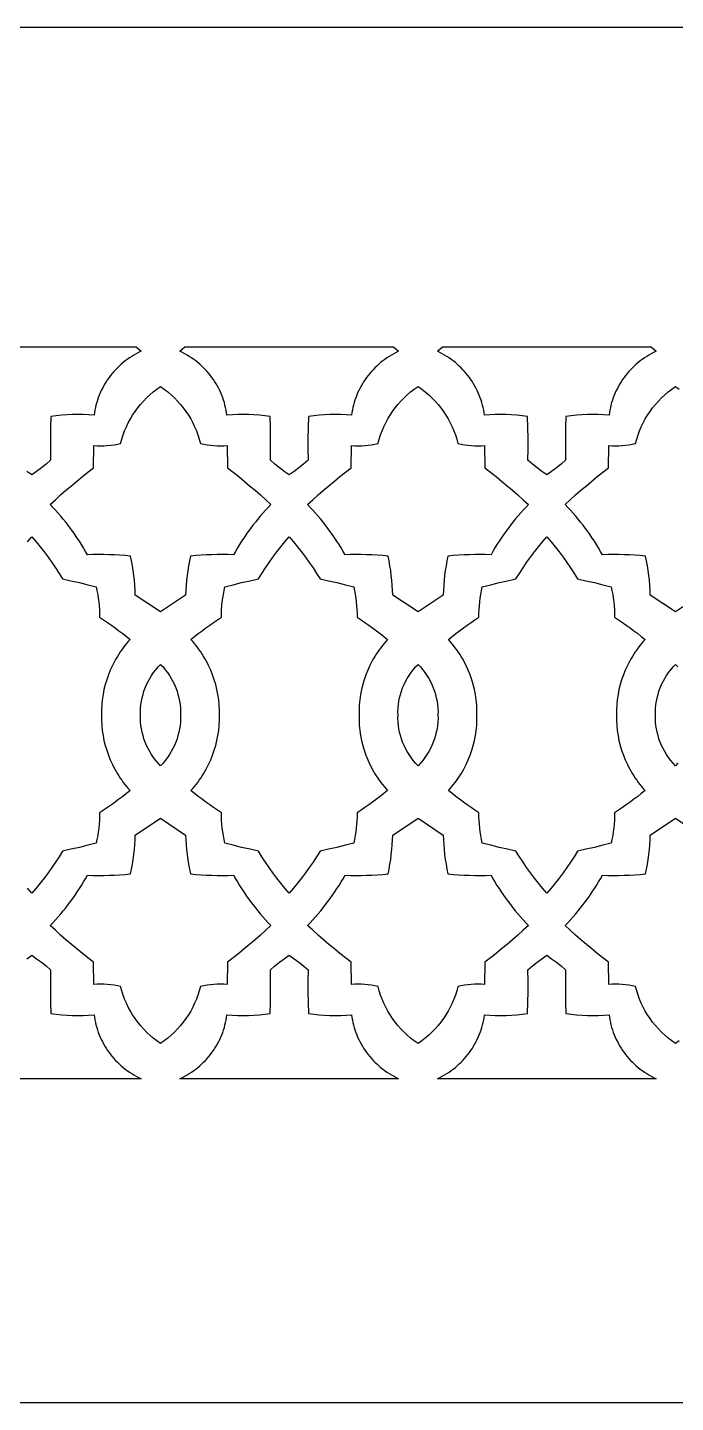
# Model space of a CAD drawing. Extents: x -445 to 570, y -1313 to 85.
# Drawn here: x -19 to 61, y -955.7 to -785.7 of the extents above; entities that cross this region are included whole.
import ezdxf

# ---------------------------------------------------------------- set-up
doc = ezdxf.new("R2010")
doc.units = 0
doc.layers.add('LAYER_1', color=18, linetype='CONTINUOUS')

msp = doc.modelspace()

# ---------------------------------------------------------------- linework, layer by layer
at = {"layer": 'LAYER_1'}
for points in [[(-320.41, -955.72), (569.59, -955.72), (569.59, -785.72), (-320.41, -785.72)], [(26.83, -825.75), (26.53, -825.9), (26.23, -826.05), (25.95, -826.22), (25.67, -826.39), (25.39, -826.57), (25.13, -826.76), (24.87, -826.95), (24.61, -827.15), (24.37, -827.36), (24.13, -827.58), (23.9, -827.8), (23.68, -828.03), (23.47, -828.26), (23.26, -828.5), (23.06, -828.75), (22.87, -829), (22.69, -829.26), (22.51, -829.52), (22.35, -829.79), (22.19, -830.06), (22.04, -830.34), (21.9, -830.62), (21.77, -830.91), (21.65, -831.2), (21.54, -831.49), (21.43, -831.79), (21.34, -832.09), (21.26, -832.4), (21.18, -832.7), (21.12, -833.02), (21.06, -833.33), (21.02, -833.65), (20.35, -833.6), (19.68, -833.56), (19.01, -833.55), (18.34, -833.57), (17.68, -833.6), (17.01, -833.65), (16.35, -833.72), (15.68, -833.82), (15.64, -835.17), (15.62, -836.52), (15.62, -837.87), (15.64, -839.23), (15.09, -839.71), (14.52, -840.16), (13.93, -840.6), (13.32, -841.01), (13.32, -841.01), (12.71, -840.6), (12.12, -840.16), (11.55, -839.71), (11, -839.23), (11.02, -837.87), (11.02, -836.52), (11, -835.17), (10.95, -833.82), (10.29, -833.72), (9.63, -833.65), (8.96, -833.6), (8.29, -833.57), (7.63, -833.55), (6.96, -833.56), (6.29, -833.6), (5.62, -833.65), (5.58, -833.33), (5.52, -833.02), (5.46, -832.7), (5.38, -832.4), (5.3, -832.09), (5.2, -831.79), (5.1, -831.49), (4.99, -831.2), (4.87, -830.91), (4.74, -830.62), (4.6, -830.34), (4.45, -830.06), (4.29, -829.79), (4.12, -829.52), (3.95, -829.26), (3.77, -829), (3.58, -828.75), (3.38, -828.5), (3.17, -828.26), (2.96, -828.03), (2.73, -827.8), (2.5, -827.58), (2.27, -827.36), (2.02, -827.15), (1.77, -826.95), (1.51, -826.76), (1.24, -826.57), (0.97, -826.39), (0.69, -826.22), (0.4, -826.05), (0.11, -825.9), (-0.19, -825.75), (0.43, -825.22), (26.21, -825.22)], [(58.64, -825.75), (58.34, -825.9), (58.05, -826.05), (57.76, -826.22), (57.48, -826.39), (57.21, -826.57), (56.94, -826.76), (56.68, -826.95), (56.43, -827.15), (56.18, -827.36), (55.95, -827.58), (55.72, -827.8), (55.49, -828.03), (55.28, -828.26), (55.07, -828.5), (54.87, -828.75), (54.68, -829), (54.5, -829.26), (54.33, -829.52), (54.16, -829.79), (54, -830.06), (53.86, -830.34), (53.72, -830.62), (53.59, -830.91), (53.46, -831.2), (53.35, -831.49), (53.25, -831.79), (53.15, -832.09), (53.07, -832.4), (52.99, -832.7), (52.93, -833.02), (52.87, -833.33), (52.83, -833.65), (52.16, -833.6), (51.49, -833.56), (50.83, -833.55), (50.16, -833.57), (49.49, -833.6), (48.82, -833.65), (48.16, -833.72), (47.5, -833.82), (47.45, -835.17), (47.43, -836.52), (47.43, -837.87), (47.45, -839.23), (46.9, -839.71), (46.33, -840.16), (45.74, -840.6), (45.13, -841.01), (45.13, -841.01), (44.52, -840.6), (43.94, -840.16), (43.36, -839.71), (42.81, -839.23), (42.83, -837.87), (42.83, -836.52), (42.81, -835.17), (42.77, -833.82), (42.11, -833.72), (41.44, -833.65), (40.77, -833.6), (40.11, -833.57), (39.44, -833.55), (38.77, -833.56), (38.1, -833.6), (37.44, -833.65), (37.39, -833.33), (37.34, -833.02), (37.27, -832.7), (37.2, -832.4), (37.11, -832.09), (37.02, -831.79), (36.91, -831.49), (36.8, -831.2), (36.68, -830.91), (36.55, -830.62), (36.41, -830.34), (36.26, -830.06), (36.1, -829.79), (35.94, -829.52), (35.76, -829.26), (35.58, -829), (35.39, -828.75), (35.19, -828.5), (34.99, -828.26), (34.77, -828.03), (34.55, -827.8), (34.32, -827.58), (34.08, -827.36), (33.84, -827.15), (33.58, -826.95), (33.32, -826.76), (33.06, -826.57), (32.78, -826.39), (32.5, -826.22), (32.22, -826.05), (31.92, -825.9), (31.62, -825.75), (32.24, -825.22), (58.03, -825.22)], [(-2.13, -830.44), (-1.69, -830.78), (-1.26, -831.15), (-0.86, -831.53), (-0.48, -831.92), (-0.11, -832.33), (0.23, -832.76), (0.55, -833.2), (0.86, -833.65), (1.14, -834.12), (1.39, -834.59), (1.63, -835.08), (1.84, -835.58), (2.03, -836.09), (2.2, -836.61), (2.34, -837.14), (2.75, -837.23), (3.16, -837.31), (3.57, -837.37), (3.98, -837.41), (4.4, -837.44), (4.81, -837.45), (5.23, -837.44), (5.65, -837.41), (5.68, -840.16), (6.38, -840.7), (7.07, -841.25), (7.75, -841.8), (8.42, -842.37), (9.09, -842.94), (9.75, -843.52), (10.41, -844.1), (11.05, -844.7), (10.72, -845.05), (10.39, -845.41), (10.06, -845.77), (9.74, -846.14), (9.43, -846.51), (9.13, -846.89), (8.83, -847.27), (8.53, -847.66), (8.25, -848.05), (7.97, -848.45), (7.7, -848.85), (7.43, -849.25), (7.17, -849.66), (6.92, -850.07), (6.67, -850.49), (6.43, -850.91), (5.76, -850.89), (5.1, -850.88), (4.43, -850.89), (3.76, -850.9), (3.1, -850.93), (2.43, -850.97), (1.76, -851.02), (1.1, -851.08), (0.98, -851.68), (0.88, -852.27), (0.79, -852.87), (0.71, -853.47), (0.64, -854.07), (0.59, -854.68), (0.55, -855.28), (0.52, -855.89), (-2.59, -857.97), (-5.7, -855.89), (-5.73, -855.28), (-5.77, -854.68), (-5.82, -854.07), (-5.89, -853.47), (-5.96, -852.87), (-6.06, -852.27), (-6.16, -851.68), (-6.28, -851.08), (-6.94, -851.02), (-7.61, -850.97), (-8.27, -850.93), (-8.94, -850.9), (-9.61, -850.89), (-10.27, -850.88), (-10.94, -850.89), (-11.61, -850.91), (-11.85, -850.49), (-12.09, -850.07), (-12.35, -849.66), (-12.61, -849.25), (-12.87, -848.85), (-13.15, -848.45), (-13.43, -848.05), (-13.71, -847.66), (-14, -847.27), (-14.3, -846.89), (-14.61, -846.51), (-14.92, -846.14), (-15.24, -845.77), (-15.56, -845.41), (-15.89, -845.05), (-16.23, -844.7), (-15.58, -844.1), (-14.93, -843.52), (-14.27, -842.94), (-13.6, -842.37), (-12.93, -841.8), (-12.24, -841.25), (-11.55, -840.7), (-10.86, -840.16), (-10.82, -837.41), (-10.41, -837.44), (-9.99, -837.45), (-9.57, -837.44), (-9.16, -837.41), (-8.74, -837.37), (-8.33, -837.31), (-7.92, -837.23), (-7.52, -837.14), (-7.38, -836.61), (-7.21, -836.09), (-7.02, -835.58), (-6.81, -835.08), (-6.57, -834.59), (-6.31, -834.12), (-6.03, -833.65), (-5.73, -833.2), (-5.41, -832.76), (-5.06, -832.33), (-4.7, -831.92), (-4.32, -831.53), (-3.91, -831.15), (-3.49, -830.78), (-3.05, -830.44), (-2.59, -830.11)], [(29.69, -830.44), (30.13, -830.78), (30.55, -831.15), (30.95, -831.53), (31.34, -831.92), (31.7, -832.33), (32.05, -832.76), (32.37, -833.2), (32.67, -833.65), (32.95, -834.12), (33.21, -834.59), (33.44, -835.08), (33.66, -835.58), (33.85, -836.09), (34.01, -836.61), (34.15, -837.14), (34.56, -837.23), (34.97, -837.31), (35.38, -837.37), (35.8, -837.41), (36.21, -837.44), (36.63, -837.45), (37.04, -837.44), (37.46, -837.41), (37.5, -840.16), (38.19, -840.7), (38.88, -841.25), (39.56, -841.8), (40.24, -842.37), (40.91, -842.94), (41.57, -843.52), (42.22, -844.1), (42.87, -844.7), (42.53, -845.05), (42.2, -845.41), (41.88, -845.77), (41.56, -846.14), (41.25, -846.51), (40.94, -846.89), (40.64, -847.27), (40.35, -847.66), (40.06, -848.05), (39.78, -848.45), (39.51, -848.85), (39.24, -849.25), (38.98, -849.66), (38.73, -850.07), (38.48, -850.49), (38.25, -850.91), (37.58, -850.89), (36.91, -850.88), (36.24, -850.89), (35.58, -850.9), (34.91, -850.93), (34.24, -850.97), (33.58, -851.02), (32.91, -851.08), (32.8, -851.68), (32.69, -852.27), (32.6, -852.87), (32.52, -853.47), (32.46, -854.07), (32.4, -854.68), (32.37, -855.28), (32.34, -855.89), (29.23, -857.97), (26.11, -855.89), (26.09, -855.28), (26.05, -854.68), (25.99, -854.07), (25.93, -853.47), (25.85, -852.87), (25.76, -852.27), (25.65, -851.68), (25.54, -851.08), (24.87, -851.02), (24.21, -850.97), (23.54, -850.93), (22.87, -850.9), (22.21, -850.89), (21.54, -850.88), (20.87, -850.89), (20.21, -850.91), (19.97, -850.49), (19.72, -850.07), (19.47, -849.66), (19.21, -849.25), (18.94, -848.85), (18.67, -848.45), (18.39, -848.05), (18.1, -847.66), (17.81, -847.27), (17.51, -846.89), (17.21, -846.51), (16.89, -846.14), (16.58, -845.77), (16.25, -845.41), (15.92, -845.05), (15.58, -844.7), (16.23, -844.1), (16.88, -843.52), (17.54, -842.94), (18.21, -842.37), (18.89, -841.8), (19.57, -841.25), (20.26, -840.7), (20.96, -840.16), (20.99, -837.41), (21.41, -837.44), (21.82, -837.45), (22.24, -837.44), (22.66, -837.41), (23.07, -837.37), (23.48, -837.31), (23.89, -837.23), (24.3, -837.14), (24.44, -836.61), (24.6, -836.09), (24.79, -835.58), (25.01, -835.08), (25.24, -834.59), (25.5, -834.12), (25.78, -833.65), (26.08, -833.2), (26.41, -832.76), (26.75, -832.33), (27.11, -831.92), (27.5, -831.53), (27.9, -831.15), (28.32, -830.78), (28.77, -830.44), (29.23, -830.11)], [(13.84, -849.3), (14.35, -849.93), (14.85, -850.57), (15.33, -851.21), (15.8, -851.87), (16.26, -852.53), (16.69, -853.21), (17.12, -853.89), (18.17, -854.12), (19.21, -854.36), (20.25, -854.61), (21.28, -854.89), (21.38, -855.35), (21.46, -855.81), (21.53, -856.28), (21.59, -856.75), (21.64, -857.22), (21.67, -857.69), (21.7, -858.16), (21.71, -858.63), (22.19, -858.95), (22.67, -859.28), (23.15, -859.62), (23.62, -859.96), (24.09, -860.31), (24.55, -860.66), (25.01, -861.02), (25.46, -861.39), (25.24, -861.64), (25.03, -861.89), (24.83, -862.14), (24.63, -862.4), (24.44, -862.66), (24.25, -862.93), (24.07, -863.2), (23.9, -863.47), (23.74, -863.75), (23.58, -864.03), (23.29, -864.59), (23.02, -865.17), (22.78, -865.76), (22.58, -866.36), (22.4, -866.97), (22.25, -867.58), (22.13, -868.2), (22.03, -868.83), (21.97, -869.46), (21.94, -870.09), (21.94, -870.41), (21.94, -870.72), (21.94, -871.04), (21.94, -871.36), (21.97, -871.99), (22.03, -872.62), (22.13, -873.24), (22.25, -873.86), (22.4, -874.48), (22.58, -875.09), (22.78, -875.68), (23.02, -876.27), (23.29, -876.85), (23.43, -877.14), (23.58, -877.42), (23.74, -877.7), (23.9, -877.98), (24.07, -878.25), (24.25, -878.52), (24.44, -878.78), (24.63, -879.05), (24.83, -879.3), (25.03, -879.56), (25.24, -879.81), (25.46, -880.05), (25.01, -880.42), (24.55, -880.78), (24.09, -881.14), (23.62, -881.49), (23.15, -881.83), (22.67, -882.16), (22.19, -882.49), (21.71, -882.82), (21.7, -883.29), (21.67, -883.76), (21.64, -884.23), (21.59, -884.7), (21.53, -885.17), (21.46, -885.63), (21.38, -886.1), (21.28, -886.56), (20.25, -886.83), (19.21, -887.09), (18.17, -887.33), (17.12, -887.56), (16.69, -888.24), (16.26, -888.91), (15.8, -889.58), (15.33, -890.23), (14.85, -890.88), (14.35, -891.52), (13.84, -892.14), (13.32, -892.76), (12.79, -892.14), (12.28, -891.52), (11.79, -890.88), (11.3, -890.23), (10.84, -889.58), (10.38, -888.91), (9.94, -888.24), (9.52, -887.56), (8.47, -887.33), (7.43, -887.09), (6.39, -886.83), (5.36, -886.56), (5.26, -886.1), (5.18, -885.63), (5.1, -885.17), (5.04, -884.7), (5, -884.23), (4.96, -883.76), (4.94, -883.29), (4.93, -882.82), (4.45, -882.49), (3.96, -882.16), (3.49, -881.83), (3.01, -881.49), (2.55, -881.14), (2.08, -880.78), (1.63, -880.42), (1.17, -880.05), (1.39, -879.81), (1.6, -879.56), (1.81, -879.3), (2.01, -879.05), (2.2, -878.78), (2.39, -878.52), (2.56, -878.25), (2.74, -877.98), (2.9, -877.7), (3.06, -877.42), (3.35, -876.85), (3.62, -876.27), (3.85, -875.68), (4.06, -875.09), (4.24, -874.48), (4.39, -873.86), (4.51, -873.24), (4.6, -872.62), (4.66, -871.99), (4.69, -871.36), (4.7, -871.04), (4.69, -870.72), (4.7, -870.41), (4.69, -870.09), (4.66, -869.46), (4.6, -868.83), (4.51, -868.2), (4.39, -867.58), (4.24, -866.97), (4.06, -866.36), (3.85, -865.76), (3.62, -865.17), (3.35, -864.59), (3.21, -864.31), (3.06, -864.03), (2.9, -863.75), (2.74, -863.47), (2.56, -863.2), (2.39, -862.93), (2.2, -862.66), (2.01, -862.4), (1.81, -862.14), (1.6, -861.89), (1.39, -861.64), (1.17, -861.39), (1.63, -861.02), (2.08, -860.66), (2.55, -860.31), (3.01, -859.96), (3.49, -859.62), (3.96, -859.28), (4.45, -858.95), (4.93, -858.63), (4.94, -858.16), (4.96, -857.69), (5, -857.22), (5.04, -856.75), (5.1, -856.28), (5.18, -855.81), (5.26, -855.35), (5.36, -854.89), (6.39, -854.61), (7.43, -854.36), (8.47, -854.12), (9.52, -853.89), (9.94, -853.21), (10.38, -852.53), (10.84, -851.87), (11.3, -851.21), (11.79, -850.57), (12.28, -849.93), (12.79, -849.3), (13.32, -848.69)], [(45.66, -849.3), (46.17, -849.93), (46.66, -850.57), (47.15, -851.21), (47.62, -851.87), (48.07, -852.53), (48.51, -853.21), (48.93, -853.89), (49.98, -854.12), (51.02, -854.36), (52.06, -854.61), (53.09, -854.89), (53.19, -855.35), (53.28, -855.81), (53.35, -856.28), (53.41, -856.75), (53.45, -857.22), (53.49, -857.69), (53.51, -858.16), (53.52, -858.63), (54.01, -858.95), (54.49, -859.28), (54.96, -859.62), (55.44, -859.96), (55.9, -860.31), (56.37, -860.66), (56.82, -861.02), (57.28, -861.39), (57.06, -861.64), (56.85, -861.89), (56.64, -862.14), (56.44, -862.4), (56.25, -862.66), (56.06, -862.93), (55.89, -863.2), (55.72, -863.47), (55.55, -863.75), (55.39, -864.03), (55.1, -864.59), (54.83, -865.17), (54.6, -865.76), (54.39, -866.36), (54.21, -866.97), (54.06, -867.58), (53.94, -868.2), (53.85, -868.83), (53.79, -869.46), (53.76, -870.09), (53.75, -870.41), (53.76, -870.72), (53.75, -871.04), (53.76, -871.36), (53.79, -871.99), (53.85, -872.62), (53.94, -873.24), (54.06, -873.86), (54.21, -874.48), (54.39, -875.09), (54.6, -875.68), (54.83, -876.27), (55.1, -876.85), (55.24, -877.14), (55.39, -877.42), (55.55, -877.7), (55.72, -877.98), (55.89, -878.25), (56.06, -878.52), (56.25, -878.78), (56.44, -879.05), (56.64, -879.3), (56.85, -879.56), (57.06, -879.81), (57.28, -880.05), (56.82, -880.42), (56.37, -880.78), (55.9, -881.14), (55.44, -881.49), (54.96, -881.83), (54.49, -882.16), (54.01, -882.49), (53.52, -882.82), (53.51, -883.29), (53.49, -883.76), (53.45, -884.23), (53.41, -884.7), (53.35, -885.17), (53.28, -885.63), (53.19, -886.1), (53.09, -886.56), (52.06, -886.83), (51.02, -887.09), (49.98, -887.33), (48.93, -887.56), (48.51, -888.24), (48.07, -888.91), (47.62, -889.58), (47.15, -890.23), (46.66, -890.88), (46.17, -891.52), (45.66, -892.14), (45.13, -892.76), (44.61, -892.14), (44.1, -891.52), (43.6, -890.88), (43.12, -890.23), (42.65, -889.58), (42.2, -888.91), (41.76, -888.24), (41.33, -887.56), (40.29, -887.33), (39.24, -887.09), (38.21, -886.83), (37.17, -886.56), (37.07, -886.1), (36.99, -885.63), (36.92, -885.17), (36.86, -884.7), (36.81, -884.23), (36.78, -883.76), (36.75, -883.29), (36.75, -882.82), (36.26, -882.49), (35.78, -882.16), (35.3, -881.83), (34.83, -881.49), (34.36, -881.14), (33.9, -880.78), (33.44, -880.42), (32.99, -880.05), (33.21, -879.81), (33.42, -879.56), (33.62, -879.3), (33.82, -879.05), (34.02, -878.78), (34.2, -878.52), (34.38, -878.25), (34.55, -877.98), (34.71, -877.7), (34.87, -877.42), (35.17, -876.85), (35.43, -876.27), (35.67, -875.68), (35.88, -875.09), (36.06, -874.48), (36.21, -873.86), (36.33, -873.24), (36.42, -872.62), (36.48, -871.99), (36.51, -871.36), (36.51, -871.04), (36.51, -870.72), (36.51, -870.41), (36.51, -870.09), (36.48, -869.46), (36.42, -868.83), (36.33, -868.2), (36.21, -867.58), (36.06, -866.97), (35.88, -866.36), (35.67, -865.76), (35.43, -865.17), (35.17, -864.59), (35.02, -864.31), (34.87, -864.03), (34.71, -863.75), (34.55, -863.47), (34.38, -863.2), (34.2, -862.93), (34.02, -862.66), (33.82, -862.4), (33.62, -862.14), (33.42, -861.89), (33.21, -861.64), (32.99, -861.39), (33.44, -861.02), (33.9, -860.66), (34.36, -860.31), (34.83, -859.96), (35.3, -859.62), (35.78, -859.28), (36.26, -858.95), (36.75, -858.63), (36.75, -858.16), (36.78, -857.69), (36.81, -857.22), (36.86, -856.75), (36.92, -856.28), (36.99, -855.81), (37.07, -855.35), (37.17, -854.89), (38.21, -854.61), (39.24, -854.36), (40.29, -854.12), (41.33, -853.89), (41.76, -853.21), (42.2, -852.53), (42.65, -851.87), (43.12, -851.21), (43.6, -850.57), (44.1, -849.93), (44.61, -849.3), (45.13, -848.69)], [(-2.28, -864.78), (-2, -865.12), (-1.73, -865.47), (-1.49, -865.83), (-1.26, -866.2), (-1.05, -866.58), (-0.86, -866.97), (-0.7, -867.36), (-0.55, -867.76), (-0.43, -868.17), (-0.32, -868.59), (-0.24, -869.01), (-0.17, -869.43), (-0.13, -869.86), (-0.12, -870.29), (-0.12, -870.72), (-0.12, -871.15), (-0.13, -871.58), (-0.17, -872.01), (-0.24, -872.44), (-0.32, -872.86), (-0.43, -873.27), (-0.55, -873.68), (-0.7, -874.08), (-0.86, -874.48), (-1.05, -874.87), (-1.26, -875.25), (-1.49, -875.62), (-1.73, -875.98), (-2, -876.33), (-2.28, -876.67), (-2.59, -876.99), (-2.89, -876.67), (-3.18, -876.33), (-3.44, -875.98), (-3.69, -875.62), (-3.92, -875.25), (-4.13, -874.87), (-4.31, -874.48), (-4.48, -874.08), (-4.63, -873.68), (-4.75, -873.27), (-4.86, -872.86), (-4.94, -872.44), (-5, -872.01), (-5.04, -871.58), (-5.06, -871.15), (-5.06, -870.72), (-5.06, -870.29), (-5.04, -869.86), (-5, -869.43), (-4.94, -869.01), (-4.86, -868.59), (-4.75, -868.17), (-4.63, -867.76), (-4.48, -867.36), (-4.31, -866.97), (-4.13, -866.58), (-3.92, -866.2), (-3.69, -865.83), (-3.44, -865.47), (-3.18, -865.12), (-2.89, -864.78), (-2.59, -864.46)], [(29.53, -864.78), (29.81, -865.12), (30.08, -865.47), (30.33, -865.83), (30.55, -866.2), (30.76, -866.58), (30.95, -866.97), (31.12, -867.36), (31.26, -867.76), (31.39, -868.17), (31.49, -868.59), (31.58, -869.01), (31.64, -869.43), (31.68, -869.86), (31.7, -870.29), (31.69, -870.72), (31.7, -871.15), (31.68, -871.58), (31.64, -872.01), (31.58, -872.44), (31.49, -872.86), (31.39, -873.27), (31.26, -873.68), (31.12, -874.08), (30.95, -874.48), (30.76, -874.87), (30.55, -875.25), (30.33, -875.62), (30.08, -875.98), (29.81, -876.33), (29.53, -876.67), (29.23, -876.99), (28.92, -876.67), (28.64, -876.33), (28.37, -875.98), (28.12, -875.62), (27.9, -875.25), (27.69, -874.87), (27.5, -874.48), (27.33, -874.08), (27.19, -873.68), (27.06, -873.27), (26.96, -872.86), (26.87, -872.44), (26.81, -872.01), (26.77, -871.58), (26.75, -871.15), (26.76, -870.72), (26.75, -870.29), (26.77, -869.86), (26.81, -869.43), (26.87, -869.01), (26.96, -868.59), (27.06, -868.17), (27.19, -867.76), (27.33, -867.36), (27.5, -866.97), (27.69, -866.58), (27.9, -866.2), (28.12, -865.83), (28.37, -865.47), (28.64, -865.12), (28.92, -864.78), (29.23, -864.46)], [(0.52, -885.56), (0.55, -886.17), (0.59, -886.77), (0.64, -887.37), (0.71, -887.97), (0.79, -888.57), (0.88, -889.17), (0.98, -889.77), (1.1, -890.36), (1.76, -890.43), (2.43, -890.48), (3.1, -890.52), (3.76, -890.54), (4.43, -890.56), (5.1, -890.56), (5.76, -890.56), (6.43, -890.53), (6.67, -890.96), (6.92, -891.37), (7.17, -891.79), (7.43, -892.19), (7.7, -892.6), (7.97, -893), (8.25, -893.39), (8.53, -893.79), (8.83, -894.17), (9.13, -894.55), (9.43, -894.93), (9.74, -895.31), (10.06, -895.67), (10.39, -896.04), (10.72, -896.4), (11.05, -896.75), (10.41, -897.34), (9.75, -897.93), (9.09, -898.51), (8.42, -899.08), (7.75, -899.64), (7.07, -900.2), (6.38, -900.75), (5.68, -901.29), (5.65, -904.03), (5.23, -904.01), (4.81, -904), (4.4, -904.01), (3.98, -904.03), (3.57, -904.08), (3.16, -904.14), (2.75, -904.21), (2.34, -904.31), (2.2, -904.83), (2.03, -905.35), (1.84, -905.86), (1.63, -906.36), (1.39, -906.85), (1.14, -907.33), (0.86, -907.79), (0.55, -908.25), (0.23, -908.69), (-0.11, -909.11), (-0.48, -909.52), (-0.86, -909.92), (-1.26, -910.3), (-1.69, -910.66), (-2.13, -911.01), (-2.59, -911.33), (-3.05, -911.01), (-3.49, -910.66), (-3.91, -910.3), (-4.32, -909.92), (-4.7, -909.52), (-5.06, -909.11), (-5.41, -908.69), (-5.73, -908.25), (-6.03, -907.79), (-6.31, -907.33), (-6.57, -906.85), (-6.81, -906.36), (-7.02, -905.86), (-7.21, -905.35), (-7.38, -904.83), (-7.52, -904.31), (-7.92, -904.21), (-8.33, -904.14), (-8.74, -904.08), (-9.16, -904.03), (-9.57, -904.01), (-9.99, -904), (-10.41, -904.01), (-10.82, -904.03), (-10.86, -901.29), (-11.55, -900.75), (-12.24, -900.2), (-12.93, -899.64), (-13.6, -899.08), (-14.27, -898.51), (-14.93, -897.93), (-15.58, -897.34), (-16.23, -896.75), (-15.89, -896.4), (-15.56, -896.04), (-15.24, -895.67), (-14.92, -895.31), (-14.61, -894.93), (-14.3, -894.55), (-14, -894.17), (-13.71, -893.79), (-13.43, -893.39), (-13.15, -893), (-12.87, -892.6), (-12.61, -892.19), (-12.35, -891.79), (-12.09, -891.37), (-11.85, -890.96), (-11.61, -890.53), (-10.94, -890.56), (-10.27, -890.56), (-9.61, -890.56), (-8.94, -890.54), (-8.27, -890.52), (-7.61, -890.48), (-6.94, -890.43), (-6.28, -890.36), (-6.16, -889.77), (-6.06, -889.17), (-5.96, -888.57), (-5.89, -887.97), (-5.82, -887.37), (-5.77, -886.77), (-5.73, -886.17), (-5.7, -885.56), (-2.59, -883.48)], [(32.34, -885.56), (32.37, -886.17), (32.4, -886.77), (32.46, -887.37), (32.52, -887.97), (32.6, -888.57), (32.69, -889.17), (32.8, -889.77), (32.91, -890.36), (33.58, -890.43), (34.24, -890.48), (34.91, -890.52), (35.58, -890.54), (36.24, -890.56), (36.91, -890.56), (37.58, -890.56), (38.25, -890.53), (38.48, -890.96), (38.73, -891.37), (38.98, -891.79), (39.24, -892.19), (39.51, -892.6), (39.78, -893), (40.06, -893.39), (40.35, -893.79), (40.64, -894.17), (40.94, -894.55), (41.25, -894.93), (41.56, -895.31), (41.88, -895.67), (42.2, -896.04), (42.53, -896.4), (42.87, -896.75), (42.22, -897.34), (41.57, -897.93), (40.91, -898.51), (40.24, -899.08), (39.56, -899.64), (38.88, -900.2), (38.19, -900.75), (37.5, -901.29), (37.46, -904.03), (37.04, -904.01), (36.63, -904), (36.21, -904.01), (35.8, -904.03), (35.38, -904.08), (34.97, -904.14), (34.56, -904.21), (34.15, -904.31), (34.01, -904.83), (33.85, -905.35), (33.66, -905.86), (33.44, -906.36), (33.21, -906.85), (32.95, -907.33), (32.67, -907.79), (32.37, -908.25), (32.05, -908.69), (31.7, -909.11), (31.34, -909.52), (30.95, -909.92), (30.55, -910.3), (30.13, -910.66), (29.69, -911.01), (29.23, -911.33), (28.77, -911.01), (28.32, -910.66), (27.9, -910.3), (27.5, -909.92), (27.11, -909.52), (26.75, -909.11), (26.41, -908.69), (26.08, -908.25), (25.78, -907.79), (25.5, -907.33), (25.24, -906.85), (25.01, -906.36), (24.79, -905.86), (24.6, -905.35), (24.44, -904.83), (24.3, -904.31), (23.89, -904.21), (23.48, -904.14), (23.07, -904.08), (22.66, -904.03), (22.24, -904.01), (21.82, -904), (21.41, -904.01), (20.99, -904.03), (20.96, -901.29), (20.26, -900.75), (19.57, -900.2), (18.89, -899.64), (18.21, -899.08), (17.54, -898.51), (16.88, -897.93), (16.23, -897.34), (15.58, -896.75), (15.92, -896.4), (16.25, -896.04), (16.58, -895.67), (16.89, -895.31), (17.21, -894.93), (17.51, -894.55), (17.81, -894.17), (18.1, -893.79), (18.39, -893.39), (18.67, -893), (18.94, -892.6), (19.21, -892.19), (19.47, -891.79), (19.72, -891.37), (19.97, -890.96), (20.21, -890.53), (20.87, -890.56), (21.54, -890.56), (22.21, -890.56), (22.87, -890.54), (23.54, -890.52), (24.21, -890.48), (24.87, -890.43), (25.54, -890.36), (25.65, -889.77), (25.76, -889.17), (25.85, -888.57), (25.93, -887.97), (25.99, -887.37), (26.05, -886.77), (26.09, -886.17), (26.11, -885.56), (29.23, -883.48)], [(13.93, -900.85), (14.52, -901.28), (15.09, -901.74), (15.64, -902.22), (15.62, -903.57), (15.62, -904.92), (15.64, -906.28), (15.68, -907.63), (16.35, -907.72), (17.01, -907.8), (17.68, -907.85), (18.34, -907.88), (19.01, -907.89), (19.68, -907.88), (20.35, -907.85), (21.02, -907.8), (21.06, -908.12), (21.12, -908.43), (21.18, -908.74), (21.26, -909.05), (21.34, -909.36), (21.43, -909.66), (21.54, -909.96), (21.65, -910.25), (21.77, -910.54), (21.9, -910.83), (22.04, -911.11), (22.19, -911.39), (22.35, -911.66), (22.51, -911.93), (22.69, -912.19), (22.87, -912.45), (23.06, -912.7), (23.26, -912.94), (23.47, -913.18), (23.68, -913.42), (23.9, -913.65), (24.13, -913.87), (24.37, -914.09), (24.61, -914.29), (24.87, -914.5), (25.13, -914.69), (25.39, -914.88), (25.67, -915.06), (25.95, -915.23), (26.23, -915.39), (26.53, -915.55), (26.83, -915.7), (-0.19, -915.7), (0.11, -915.55), (0.4, -915.39), (0.69, -915.23), (0.97, -915.06), (1.24, -914.88), (1.51, -914.69), (1.77, -914.5), (2.02, -914.29), (2.27, -914.09), (2.5, -913.87), (2.73, -913.65), (2.96, -913.42), (3.17, -913.18), (3.38, -912.94), (3.58, -912.7), (3.77, -912.45), (3.95, -912.19), (4.12, -911.93), (4.29, -911.66), (4.45, -911.39), (4.6, -911.11), (4.74, -910.83), (4.87, -910.54), (4.99, -910.25), (5.1, -909.96), (5.2, -909.66), (5.3, -909.36), (5.38, -909.05), (5.46, -908.74), (5.52, -908.43), (5.58, -908.12), (5.62, -907.8), (6.29, -907.85), (6.96, -907.88), (7.63, -907.89), (8.29, -907.88), (8.96, -907.85), (9.63, -907.8), (10.29, -907.72), (10.95, -907.63), (11, -906.28), (11.02, -904.92), (11.02, -903.57), (11, -902.22), (11.55, -901.74), (12.12, -901.28), (12.71, -900.85), (13.32, -900.43), (13.32, -900.43)], [(45.74, -900.85), (46.33, -901.28), (46.9, -901.74), (47.45, -902.22), (47.43, -903.57), (47.43, -904.92), (47.45, -906.28), (47.5, -907.63), (48.16, -907.72), (48.82, -907.8), (49.49, -907.85), (50.16, -907.88), (50.83, -907.89), (51.49, -907.88), (52.16, -907.85), (52.83, -907.8), (52.87, -908.12), (52.93, -908.43), (52.99, -908.74), (53.07, -909.05), (53.15, -909.36), (53.25, -909.66), (53.35, -909.96), (53.46, -910.25), (53.59, -910.54), (53.72, -910.83), (53.86, -911.11), (54, -911.39), (54.16, -911.66), (54.33, -911.93), (54.5, -912.19), (54.68, -912.45), (54.87, -912.7), (55.07, -912.94), (55.28, -913.18), (55.49, -913.42), (55.72, -913.65), (55.95, -913.87), (56.18, -914.09), (56.43, -914.29), (56.68, -914.5), (56.94, -914.69), (57.21, -914.88), (57.48, -915.06), (57.76, -915.23), (58.05, -915.39), (58.34, -915.55), (58.64, -915.7), (31.62, -915.7), (31.92, -915.55), (32.22, -915.39), (32.5, -915.23), (32.78, -915.06), (33.06, -914.88), (33.32, -914.69), (33.58, -914.5), (33.84, -914.29), (34.08, -914.09), (34.32, -913.87), (34.55, -913.65), (34.77, -913.42), (34.99, -913.18), (35.19, -912.94), (35.39, -912.7), (35.58, -912.45), (35.76, -912.19), (35.94, -911.93), (36.1, -911.66), (36.26, -911.39), (36.41, -911.11), (36.55, -910.83), (36.68, -910.54), (36.8, -910.25), (36.91, -909.96), (37.02, -909.66), (37.11, -909.36), (37.2, -909.05), (37.27, -908.74), (37.34, -908.43), (37.39, -908.12), (37.44, -907.8), (38.1, -907.85), (38.77, -907.88), (39.44, -907.89), (40.11, -907.88), (40.77, -907.85), (41.44, -907.8), (42.11, -907.72), (42.77, -907.63), (42.81, -906.28), (42.83, -904.92), (42.83, -903.57), (42.81, -902.22), (43.36, -901.74), (43.94, -901.28), (44.52, -900.85), (45.13, -900.43), (45.13, -900.43)]]:
    msp.add_lwpolyline(points, close=True, dxfattribs=at)
for points in [[(-31.39, -825.22), (-5.6, -825.22), (-4.99, -825.75), (-5.29, -825.9), (-5.58, -826.05), (-5.87, -826.22), (-6.15, -826.39), (-6.42, -826.57), (-6.69, -826.76), (-6.95, -826.95), (-7.2, -827.15), (-7.44, -827.36), (-7.68, -827.58), (-7.91, -827.8), (-8.13, -828.03), (-8.35, -828.26), (-8.56, -828.5), (-8.75, -828.75), (-8.94, -829), (-9.13, -829.26), (-9.3, -829.52), (-9.47, -829.79), (-9.62, -830.06), (-9.77, -830.34), (-9.91, -830.62), (-10.04, -830.91), (-10.16, -831.2), (-10.28, -831.49), (-10.38, -831.79), (-10.47, -832.09), (-10.56, -832.4), (-10.63, -832.7), (-10.7, -833.02), (-10.75, -833.33), (-10.8, -833.65), (-11.47, -833.6), (-12.13, -833.56), (-12.8, -833.55), (-13.47, -833.57), (-14.14, -833.6), (-14.8, -833.65), (-15.47, -833.72), (-16.13, -833.82), (-16.18, -835.17), (-16.2, -836.52), (-16.2, -837.87), (-16.17, -839.23), (-16.73, -839.71), (-17.3, -840.16), (-17.89, -840.6), (-18.49, -841.01), (-18.5, -841.01), (-19.1, -840.6)], [(64.15, -855.89), (61.04, -857.97), (57.93, -855.89), (57.9, -855.28), (57.86, -854.68), (57.81, -854.07), (57.74, -853.47), (57.66, -852.87), (57.57, -852.27), (57.47, -851.68), (57.35, -851.08), (56.69, -851.02), (56.02, -850.97), (55.36, -850.93), (54.69, -850.9), (54.02, -850.89), (53.35, -850.88), (52.69, -850.89), (52.02, -850.91), (51.78, -850.49), (51.53, -850.07), (51.28, -849.66), (51.02, -849.25), (50.76, -848.85), (50.48, -848.45), (50.2, -848.05), (49.92, -847.66), (49.62, -847.27), (49.32, -846.89), (49.02, -846.51), (48.71, -846.14), (48.39, -845.77), (48.07, -845.41), (47.73, -845.05), (47.4, -844.7), (48.04, -844.1), (48.7, -843.52), (49.36, -842.94), (50.03, -842.37), (50.7, -841.8), (51.38, -841.25), (52.07, -840.7), (52.77, -840.16), (52.8, -837.41), (53.22, -837.44), (53.64, -837.45), (54.05, -837.44), (54.47, -837.41), (54.88, -837.37), (55.3, -837.31), (55.7, -837.23), (56.11, -837.14), (56.25, -836.61), (56.42, -836.09), (56.61, -835.58), (56.82, -835.08), (57.06, -834.59), (57.31, -834.12), (57.59, -833.65), (57.9, -833.2), (58.22, -832.76), (58.56, -832.33), (58.93, -831.92), (59.31, -831.53), (59.71, -831.15), (60.14, -830.78), (60.58, -830.44), (61.04, -830.11), (61.5, -830.44)], [(-19.02, -849.3), (-18.5, -848.69), (-17.97, -849.3), (-17.46, -849.93), (-16.96, -850.57), (-16.48, -851.21), (-16.01, -851.87), (-15.56, -852.53), (-15.12, -853.21), (-14.69, -853.89), (-13.65, -854.12), (-12.61, -854.36), (-11.57, -854.61), (-10.54, -854.89), (-10.44, -855.35), (-10.35, -855.81), (-10.28, -856.28), (-10.22, -856.75), (-10.17, -857.22), (-10.14, -857.69), (-10.12, -858.16), (-10.11, -858.63), (-9.62, -858.95), (-9.14, -859.28), (-8.66, -859.62), (-8.19, -859.96), (-7.72, -860.31), (-7.26, -860.66), (-6.8, -861.02), (-6.35, -861.39), (-6.57, -861.64), (-6.78, -861.89), (-6.99, -862.14), (-7.19, -862.4), (-7.38, -862.66), (-7.56, -862.93), (-7.74, -863.2), (-7.91, -863.47), (-8.08, -863.75), (-8.23, -864.03), (-8.53, -864.59), (-8.79, -865.17), (-9.03, -865.76), (-9.24, -866.36), (-9.42, -866.97), (-9.57, -867.58), (-9.69, -868.2), (-9.78, -868.83), (-9.84, -869.46), (-9.87, -870.09), (-9.87, -870.41), (-9.87, -870.72), (-9.87, -871.04), (-9.87, -871.36), (-9.84, -871.99), (-9.78, -872.62), (-9.69, -873.24), (-9.57, -873.86), (-9.42, -874.48), (-9.24, -875.09), (-9.03, -875.68), (-8.79, -876.27), (-8.53, -876.85), (-8.38, -877.14), (-8.23, -877.42), (-8.08, -877.7), (-7.91, -877.98), (-7.74, -878.25), (-7.56, -878.52), (-7.38, -878.78), (-7.19, -879.05), (-6.99, -879.3), (-6.78, -879.56), (-6.57, -879.81), (-6.35, -880.05), (-6.8, -880.42), (-7.26, -880.78), (-7.72, -881.14), (-8.19, -881.49), (-8.66, -881.83), (-9.14, -882.16), (-9.62, -882.49), (-10.11, -882.82), (-10.12, -883.29), (-10.14, -883.76), (-10.17, -884.23), (-10.22, -884.7), (-10.28, -885.17), (-10.35, -885.63), (-10.44, -886.1), (-10.54, -886.56), (-11.57, -886.83), (-12.61, -887.09), (-13.65, -887.33), (-14.69, -887.56), (-15.12, -888.24), (-15.56, -888.91), (-16.01, -889.58), (-16.48, -890.23), (-16.96, -890.88), (-17.46, -891.52), (-17.97, -892.14), (-18.5, -892.76), (-19.02, -892.14)], [(61.34, -876.67), (61.04, -876.99), (60.74, -876.67), (60.45, -876.33), (60.18, -875.98), (59.94, -875.62), (59.71, -875.25), (59.5, -874.87), (59.32, -874.48), (59.15, -874.08), (59, -873.68), (58.88, -873.27), (58.77, -872.86), (58.69, -872.44), (58.63, -872.01), (58.59, -871.58), (58.57, -871.15), (58.57, -870.72), (58.57, -870.29), (58.59, -869.86), (58.63, -869.43), (58.69, -869.01), (58.77, -868.59), (58.88, -868.17), (59, -867.76), (59.15, -867.36), (59.32, -866.97), (59.5, -866.58), (59.71, -866.2), (59.94, -865.83), (60.18, -865.47), (60.45, -865.12), (60.74, -864.78), (61.04, -864.46), (61.34, -864.78)], [(61.5, -911.01), (61.04, -911.33), (60.58, -911.01), (60.14, -910.66), (59.71, -910.3), (59.31, -909.92), (58.93, -909.52), (58.56, -909.11), (58.22, -908.69), (57.9, -908.25), (57.59, -907.79), (57.31, -907.33), (57.06, -906.85), (56.82, -906.36), (56.61, -905.86), (56.42, -905.35), (56.25, -904.83), (56.11, -904.31), (55.7, -904.21), (55.3, -904.14), (54.88, -904.08), (54.47, -904.03), (54.05, -904.01), (53.64, -904), (53.22, -904.01), (52.8, -904.03), (52.77, -901.29), (52.07, -900.75), (51.38, -900.2), (50.7, -899.64), (50.03, -899.08), (49.36, -898.51), (48.7, -897.93), (48.04, -897.34), (47.4, -896.75), (47.73, -896.4), (48.07, -896.04), (48.39, -895.67), (48.71, -895.31), (49.02, -894.93), (49.32, -894.55), (49.62, -894.17), (49.92, -893.79), (50.2, -893.39), (50.48, -893), (50.76, -892.6), (51.02, -892.19), (51.28, -891.79), (51.53, -891.37), (51.78, -890.96), (52.02, -890.53), (52.69, -890.56), (53.35, -890.56), (54.02, -890.56), (54.69, -890.54), (55.36, -890.52), (56.02, -890.48), (56.69, -890.43), (57.35, -890.36), (57.47, -889.77), (57.57, -889.17), (57.66, -888.57), (57.74, -887.97), (57.81, -887.37), (57.86, -886.77), (57.9, -886.17), (57.93, -885.56), (61.04, -883.48), (64.15, -885.56)], [(-19.1, -900.85), (-18.5, -900.43), (-18.49, -900.43), (-17.89, -900.85), (-17.3, -901.28), (-16.73, -901.74), (-16.17, -902.22), (-16.2, -903.57), (-16.2, -904.92), (-16.18, -906.28), (-16.13, -907.63), (-15.47, -907.72), (-14.8, -907.8), (-14.14, -907.85), (-13.47, -907.88), (-12.8, -907.89), (-12.13, -907.88), (-11.47, -907.85), (-10.8, -907.8), (-10.75, -908.12), (-10.7, -908.43), (-10.63, -908.74), (-10.56, -909.05), (-10.47, -909.36), (-10.38, -909.66), (-10.28, -909.96), (-10.16, -910.25), (-10.04, -910.54), (-9.91, -910.83), (-9.77, -911.11), (-9.62, -911.39), (-9.47, -911.66), (-9.3, -911.93), (-9.13, -912.19), (-8.94, -912.45), (-8.75, -912.7), (-8.56, -912.94), (-8.35, -913.18), (-8.13, -913.42), (-7.91, -913.65), (-7.68, -913.87), (-7.44, -914.09), (-7.2, -914.29), (-6.95, -914.5), (-6.69, -914.69), (-6.42, -914.88), (-6.15, -915.06), (-5.87, -915.23), (-5.58, -915.39), (-5.29, -915.55), (-4.99, -915.7), (-32, -915.7)]]:
    msp.add_lwpolyline(points, dxfattribs=at)

doc.saveas('drawing.dxf')
